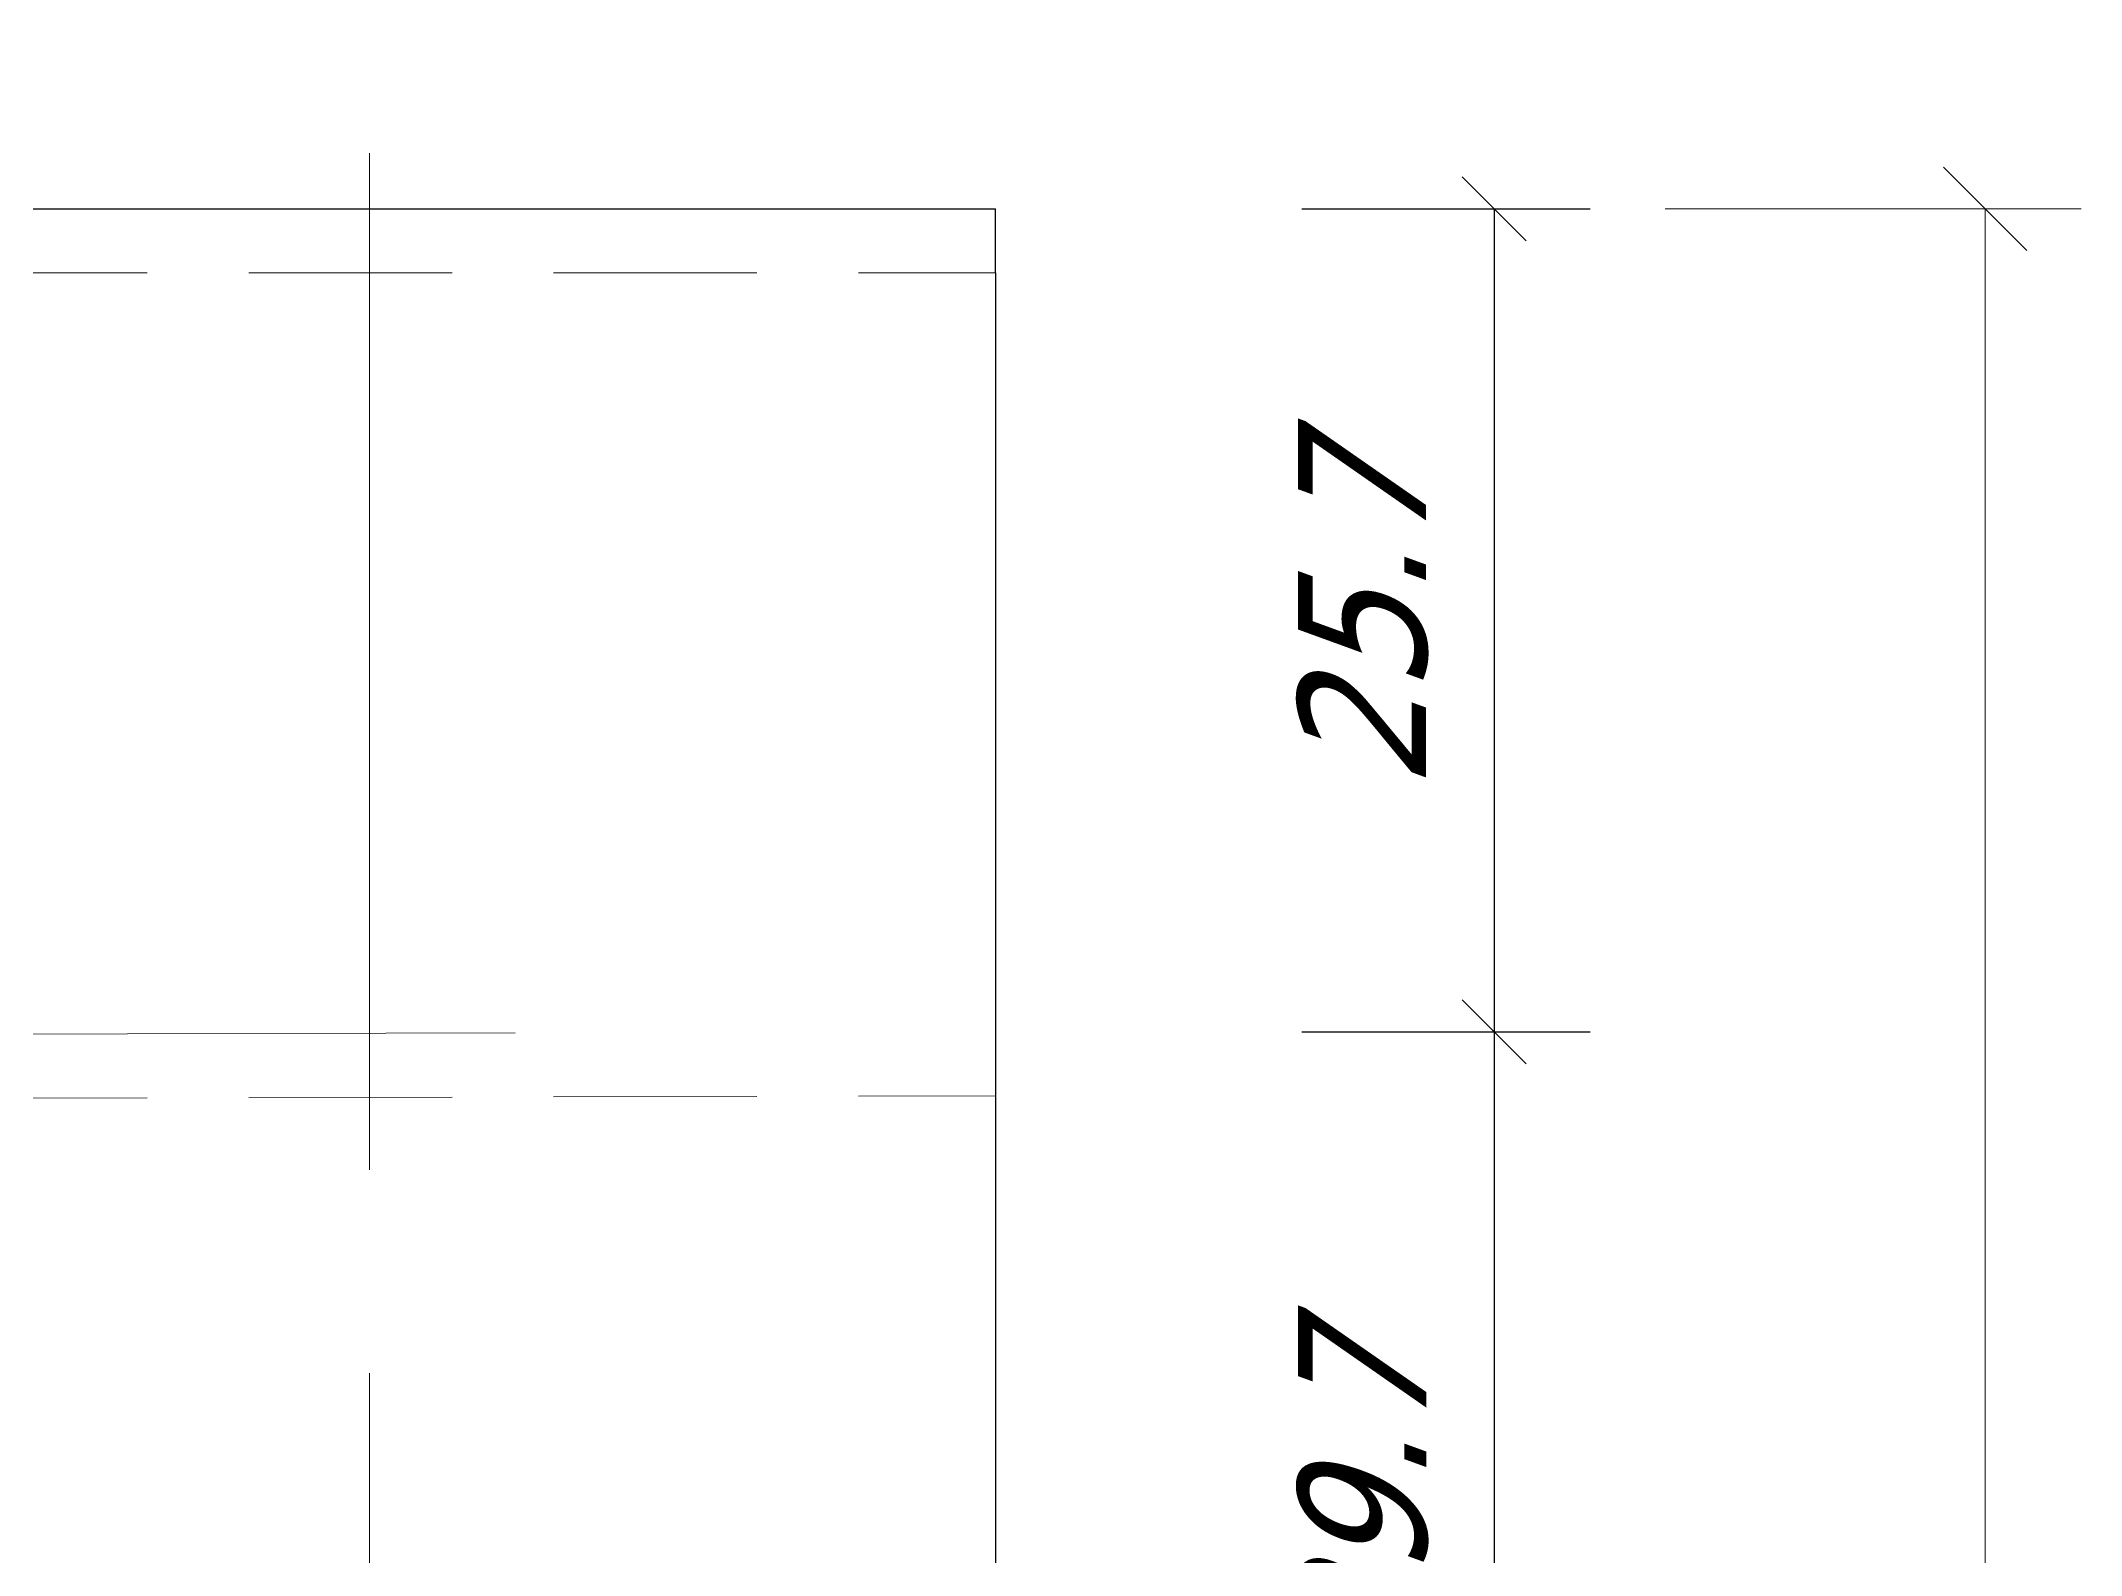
# Model space of a CAD drawing. Header units: millimetres. Extents: x 1206 to 5166, y 1455 to 2049.
# Drawn here: x 1495.8 to 1559.6, y 1755.1 to 1802.4 of the extents above; entities that cross this region are included whole.
import ezdxf

# ---------------------------------------------------------------- set-up
doc = ezdxf.new("R2010")
doc.units = ezdxf.units.MM
for name, pattern in [('AXES', [50.8, 31.75, -6.35, 6.35, -6.35]), ('CACHE', [9.525, 6.35, -3.175]), ('IMPORT-Pointillé', [150, 75, -75])]:
    doc.linetypes.add(name, pattern=pattern)
for name, color, linetype, lineweight in [('ABAK_A-AXES', 32, 'AXES', 20), ('ABAK_A-COTA', 7, 'Continuous', 18), ('ABAK_BC-COFFRAGE-CA', 7, 'CACHE', 15), ('ABAK_BC-COFFRAGE-VU', 7, 'Continuous', 30), ('ABAK_Hachures', 252, 'Continuous', 15), ('al-escaliers et ascenseurs_Stylo_No__21', 7, 'Continuous', 9)]:
    doc.layers.add(name, color=color, linetype=linetype, lineweight=lineweight)
doc.styles.add('ABAK_BA', font='tahoma.ttf')
doc.styles.add('ABAK_RESA', font='tahoma.ttf', dxfattribs={"oblique": 20})
doc.dimstyles.new('ABAK_BA', dxfattribs={"dimtxt": 0.25, "dimasz": 0.13, "dimexe": 0.15, "dimexo": 0.2, "dimgap": 0.1, "dimtad": 1, "dimdec": 1, "dimdsep": 46, "dimtxsty": 'ABAK_BA', "dimblk": 'OBLIQUE', "dimcen": 4, "dimclrd": 256, "dimclrt": 256, "dimazin": 2, "dimtfac": 1, "dimtdec": 1, "dimtix": 1, "dimtmove": 2, "dimatfit": 3, "dimldrblk": 'OBLIQUE', "dimfxl": 0.5, "dimfxlon": 1, "dimlwd": -1, "dimlwe": -1, "dimarcsym": 0})
doc.dimstyles.new('ABAK_BA-RESA', dxfattribs={"dimtxt": 0.2, "dimasz": 0.1, "dimexe": 0.15, "dimexo": 0.2, "dimgap": 0.1, "dimtad": 1, "dimdec": 1, "dimdsep": 46, "dimtxsty": 'ABAK_RESA', "dimblk": 'OBLIQUE', "dimcen": 4, "dimclrd": 256, "dimclre": 256, "dimclrt": 256, "dimazin": 2, "dimtfac": 1, "dimtdec": 1, "dimtix": 1, "dimtmove": 2, "dimatfit": 3, "dimldrblk": 'OBLIQUE', "dimfxl": 0.3, "dimfxlon": 1, "dimarcsym": 0})

# ---------------------------------------------------------------- blocks, each defined once
blk = doc.blocks.new('_Oblique')
at = {"color": 0, "linetype": 'ByBlock', "lineweight": -2}
blk.add_line((-0.5, -0.5), (0.5, 0.5), dxfattribs=at)
blk = doc.blocks.new('*D128')
at = {"layer": 'ABAK_A-COTA', "color": 0, "transparency": 16777216}
for p, q in [((1435.635, 1803.564), (1435.635, 1816.564)), ((1525.635, 1803.564), (1525.635, 1816.564))]:
    blk.add_line(p, q, dxfattribs=at)
at = {"layer": 'ABAK_A-COTA', "transparency": 16777216}
blk.add_line((1435.635, 1813.564), (1525.635, 1813.564), dxfattribs=at)
at = {"layer": 'DEFPOINTS', "color": 0, "transparency": 16777216}
for p in [(1525.635, 1813.564), (1435.635, 1797.134), (1525.635, 1797.134)]:
    blk.add_point(p, dxfattribs=at)
at = {"layer": 'ABAK_A-COTA', "transparency": 16777216, "xscale": 2.6, "yscale": 2.6, "zscale": 2.6, "rotation": 180}
blk.add_blockref('_Oblique', (1435.635, 1813.564), dxfattribs=at)
at = {"layer": 'ABAK_A-COTA', "transparency": 16777216, "xscale": 2.6, "yscale": 2.6, "zscale": 2.6}
blk.add_blockref('_Oblique', (1525.635, 1813.564), dxfattribs=at)
at = {"layer": 'ABAK_A-COTA', "transparency": 16777216, "insert": (1480.635, 1818.167), "char_height": 5, "attachment_point": 5, "style": 'ABAK_BA'}
blk.add_mtext('90', dxfattribs=at)
blk = doc.blocks.new('*D129')
at = {"layer": 'ABAK_A-COTA', "lineweight": -2, "transparency": 16777216}
for p, q in [((1535.215, 1797.134), (1544.215, 1797.134)), ((1541.215, 1797.134), (1541.215, 1771.434)), ((1535.215, 1771.434), (1544.215, 1771.434))]:
    blk.add_line(p, q, dxfattribs=at)
at = {"layer": 'DEFPOINTS', "color": 0, "transparency": 16777216}
for p in [(1525.635, 1797.134), (1525.692, 1771.434), (1541.215, 1771.434)]:
    blk.add_point(p, dxfattribs=at)
at = {"layer": 'ABAK_A-COTA', "lineweight": -2, "transparency": 16777216, "xscale": 2, "yscale": 2, "zscale": 2}
for p, rotation in [((1541.215, 1797.134), 90), ((1541.215, 1771.434), 270)]:
    blk.add_blockref('_Oblique', p, dxfattribs=dict(at, rotation=rotation))
at = {"layer": 'ABAK_A-COTA', "transparency": 16777216, "insert": (1537.132, 1784.284), "char_height": 4, "attachment_point": 5, "rotation": 90, "style": 'ABAK_RESA'}
blk.add_mtext('25.7', dxfattribs=at)
blk = doc.blocks.new('*D130')
at = {"layer": 'ABAK_A-COTA', "lineweight": -2, "transparency": 16777216}
for p, q in [((1535.215, 1771.434), (1544.215, 1771.434)), ((1541.215, 1771.434), (1541.215, 1741.741)), ((1535.215, 1741.741), (1544.215, 1741.741))]:
    blk.add_line(p, q, dxfattribs=at)
at = {"layer": 'DEFPOINTS', "color": 0, "transparency": 16777216}
for p in [(1525.692, 1771.434), (1525.635, 1741.741), (1541.215, 1741.741)]:
    blk.add_point(p, dxfattribs=at)
at = {"layer": 'ABAK_A-COTA', "lineweight": -2, "transparency": 16777216, "xscale": 2, "yscale": 2, "zscale": 2}
for p, rotation in [((1541.215, 1771.434), 90), ((1541.215, 1741.741), 270)]:
    blk.add_blockref('_Oblique', p, dxfattribs=dict(at, rotation=rotation))
at = {"layer": 'ABAK_A-COTA', "transparency": 16777216, "insert": (1537.134, 1756.587), "char_height": 4, "attachment_point": 5, "rotation": 90, "style": 'ABAK_RESA'}
blk.add_mtext('29.7', dxfattribs=at)
blk = doc.blocks.new('*D135')
at = {"layer": 'ABAK_A-COTA', "color": 0, "transparency": 16777216}
for p, q in [((1546.56, 1797.134), (1559.56, 1797.134)), ((1548.215, 1583.668), (1559.56, 1583.668))]:
    blk.add_line(p, q, dxfattribs=at)
at = {"layer": 'ABAK_A-COTA', "transparency": 16777216}
blk.add_line((1556.56, 1583.668), (1556.56, 1797.134), dxfattribs=at)
at = {"layer": 'DEFPOINTS', "color": 0, "transparency": 16777216}
for p in [(1525.635, 1797.134), (1556.56, 1797.134), (1544.215, 1583.668)]:
    blk.add_point(p, dxfattribs=at)
at = {"layer": 'ABAK_A-COTA', "transparency": 16777216, "xscale": 2.6, "yscale": 2.6, "zscale": 2.6}
for p, rotation in [((1556.56, 1797.134), 90), ((1556.56, 1583.668), 270)]:
    blk.add_blockref('_Oblique', p, dxfattribs=dict(at, rotation=rotation))
at = {"layer": 'ABAK_A-COTA', "transparency": 16777216, "insert": (1551.955, 1690.401), "char_height": 5, "attachment_point": 5, "rotation": 90, "style": 'ABAK_BA'}
blk.add_mtext('213.5', dxfattribs=at)
blk = doc.blocks.new('*D122')
at = {"layer": 'ABAK_A-COTA', "color": 0, "transparency": 16777216}
for p, q in [((1335.635, 1819.686), (1335.635, 1832.686)), ((1525.635, 1819.686), (1525.635, 1832.686))]:
    blk.add_line(p, q, dxfattribs=at)
at = {"layer": 'ABAK_A-COTA', "transparency": 16777216}
blk.add_line((1335.635, 1829.686), (1525.635, 1829.686), dxfattribs=at)
at = {"layer": 'DEFPOINTS', "color": 0, "transparency": 16777216}
for p in [(1525.635, 1829.686), (1525.635, 1796.134), (1335.635, 1793.668)]:
    blk.add_point(p, dxfattribs=at)
at = {"layer": 'ABAK_A-COTA', "transparency": 16777216, "xscale": 2.6, "yscale": 2.6, "zscale": 2.6, "rotation": 180}
blk.add_blockref('_Oblique', (1335.635, 1829.686), dxfattribs=at)
at = {"layer": 'ABAK_A-COTA', "transparency": 16777216, "xscale": 2.6, "yscale": 2.6, "zscale": 2.6}
blk.add_blockref('_Oblique', (1525.635, 1829.686), dxfattribs=at)
at = {"layer": 'ABAK_A-COTA', "transparency": 16777216, "insert": (1430.635, 1834.289), "char_height": 5, "attachment_point": 5, "style": 'ABAK_BA'}
blk.add_mtext('190', dxfattribs=at)

msp = doc.modelspace()

# ---------------------------------------------------------------- hatches: boundary and pattern name
at = {"layer": 'ABAK_Hachures'}
h = msp.add_hatch(dxfattribs=at)
h.set_pattern_fill('ANSI31', color=256)
h.set_pattern_definition([(45, (-24835.1735, 5158.8185), (-2.24506403, 2.24506403), [])])
h.paths.add_polyline_path([(1265.635, 1583.668), (1265.635, 1563.668), (1544.135, 1563.668), (1544.135, 1583.668), (1335.635, 1583.668), (1335.635, 1791.668), (1315.635, 1791.668), (1315.635, 1583.668)])
edge = h.paths.add_edge_path(flags=16)
edge.add_line((1525.635, 1583.668), (1544.135, 1583.668))

# ---------------------------------------------------------------- linework, layer by layer
at = {"layer": 'ABAK_A-AXES'}
msp.add_line((1506.078, 1849.671), (1506.078, 1533.334), dxfattribs=at)
at = {"layer": 'ABAK_BC-COFFRAGE-CA'}
for p, q in [((1435.635, 1795.134), (1525.635, 1795.134)), ((1435.635, 1769.234), (1525.635, 1769.434))]:
    msp.add_line(p, q, dxfattribs=at)
at = {"layer": 'ABAK_BC-COFFRAGE-VU'}
for p, q in [((1435.635, 1797.134), (1525.635, 1797.134)), ((1525.635, 1795.134), (1525.635, 1797.134)), ((1525.635, 1795.134), (1525.635, 1583.668))]:
    msp.add_line(p, q, dxfattribs=at)
at = {"layer": 'al-escaliers et ascenseurs_Stylo_No__21', "linetype": 'IMPORT-Pointillé'}
msp.add_line((1435.63, 1771.234), (1525.63, 1771.434), dxfattribs=at)

# ---------------------------------------------------------------- dimensions: what is measured, and where the dimension line sits
at = {"layer": 'ABAK_A-COTA'}
for base, p1, p2, picture, middle in [((1525.635, 1829.686), (1335.635, 1793.668), (1525.635, 1796.134), '*D122', (1430.635, 1834.289)), ((1525.635, 1813.564), (1435.635, 1797.134), (1525.635, 1797.134), '*D128', (1480.635, 1818.167))]:
    dim = msp.add_linear_dim(base=base, p1=p1, p2=p2, dimstyle='ABAK_BA', dxfattribs=at)
    dim.commit()
    dim.dimension.update_dxf_attribs({"geometry": picture, "text_midpoint": middle})
for base, p1, p2, dimstyle, picture, middle in [((1556.56, 1797.134), (1544.215, 1583.668), (1525.635, 1797.134), 'ABAK_BA', '*D135', (1551.955, 1690.401)), ((1541.215, 1771.434), (1525.635, 1797.134), (1525.692, 1771.434), 'ABAK_BA-RESA', '*D129', (1537.132, 1784.284)), ((1541.215, 1741.741), (1525.692, 1771.434), (1525.635, 1741.741), 'ABAK_BA-RESA', '*D130', (1537.134, 1756.587))]:
    dim = msp.add_linear_dim(base=base, p1=p1, p2=p2, angle=90, dimstyle=dimstyle, dxfattribs=at)
    dim.commit()
    dim.dimension.update_dxf_attribs({"geometry": picture, "text_midpoint": middle})

doc.saveas('drawing.dxf')
